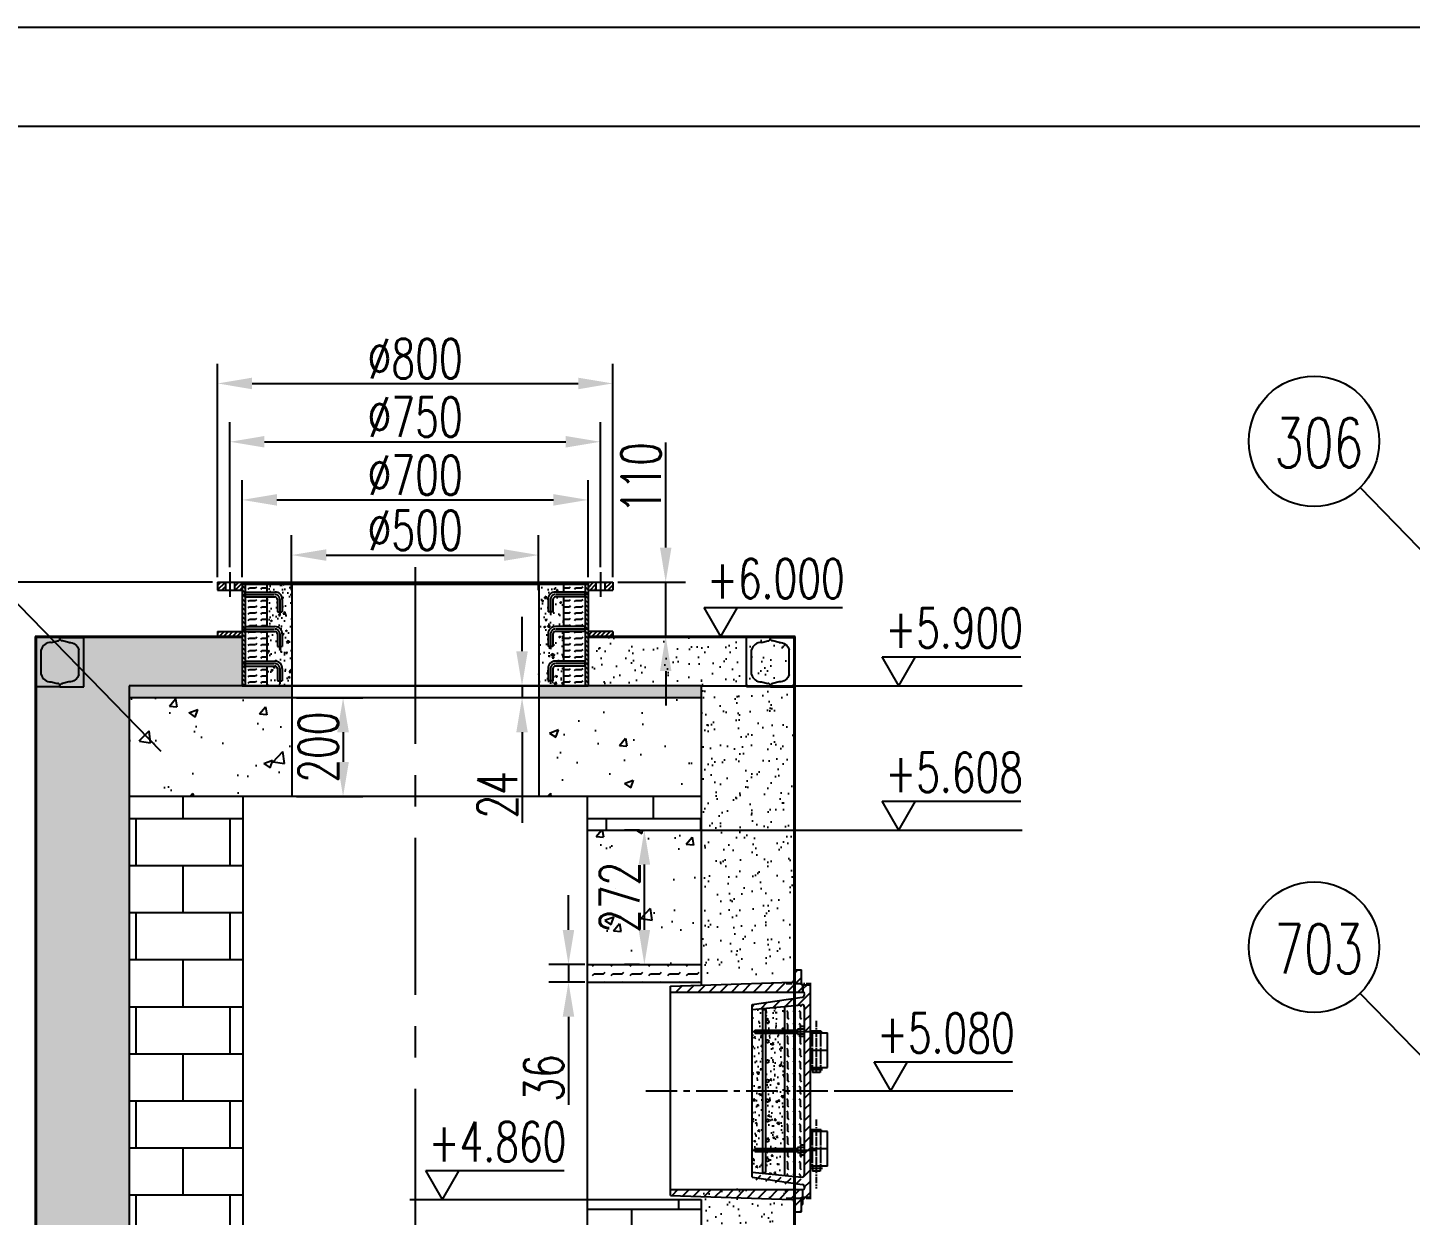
# Model space of a CAD drawing. Extents: x 27542 to 56237, y 49523 to 60382.
# Drawn here: x 33258 to 36057, y 55518 to 57923 of the extents above; entities that cross this region are included whole.
import ezdxf

# ---------------------------------------------------------------- set-up
doc = ezdxf.new("R2010")
doc.units = 0
doc.header["$LTSCALE"] = 2
doc.header["$PDMODE"] = 2
doc.linetypes.add('CENTER', pattern=[50.8, 31.75, -6.35, 6.35, -6.35])
doc.linetypes.add('DASHED', pattern=[19.05, 12.7, -6.35])
doc.layers.get('0').update_dxf_attribs({"linetype": 'CONTINUOUS'})
doc.layers.get('DEFPOINTS').update_dxf_attribs({"linetype": 'CONTINUOUS'})
for name, color, linetype in [('2虚线', 2, 'DASHED'), ('3中心线', 1, 'CENTER'), ('5文字标注', 4, 'CONTINUOUS'), ('6剖面线', 6, 'CONTINUOUS')]:
    doc.layers.add(name, color=color, linetype=linetype)
doc.styles.add('ABO', font='simplex.shx', dxfattribs={"width": 0.7, "bigfont": 'hzdx.shx'})
doc.styles.add('HZ', font='simplex.shx', dxfattribs={"width": 0.7, "bigfont": 'hzdx.shx'})
doc.dimstyles.new('1-20', dxfattribs={"dimscale": 20, "dimtxt": 4, "dimasz": 3.5, "dimexe": 2, "dimexo": 0.5, "dimgap": 0.5, "dimtad": 3, "dimdec": 4, "dimdsep": 46, "dimlunit": 6, "dimtxsty": 'ABO', "dimcen": 0.5, "dimclrd": 256, "dimclre": 256, "dimclrt": 256, "dimadec": 0, "dimazin": 0, "dimtfac": 1, "dimtdec": 4, "dimtmove": 0, "dimatfit": 3, "dimfxl": 0, "dimtolj": 1, "dimtzin": 0, "dimlwd": -1, "dimlwe": -1, "dimarcsym": 0})
pattern_1 = [(0, (-717.75, 1838.41), (0, 95.25), []), (90, (-717.75, 1838.41), (-190.5, 1e-14), [95.25, -95.25]), (90, (-622.5, 1838.41), (-190.5, 1e-14), [-95.25, 95.25])]
pattern_2 = [(315, (-23824.487, 35642.9396), (4.49012806, 4.49012806), [])]
pattern_3 = [(0, (-23824.487, 35642.94), (0, 12.7), [12.7, -12.7]), (45, (-23811.787, 35642.94), (9e-16, 12.7000055), [3.175, -11.61052, 3.175, -17.96052])]
pattern_4 = [(50, (-23824.487, 35642.94), (36.436934, -3.187817), [3.81, -41.91]), (355, (-23824.487, 35642.94), (-7.048565, 38.211329), [3.048, -33.528]), (100.451, (-23821.45, 35642.674), (29.3885, 35.023338), [3.238, -35.618]), (46.1842, (-23824.487, 35653.1), (54.215808, -8.408466), [5.715, -62.865]), (96.6356, (-23819.97, 35652.4), (47.480847, 49.48511), [4.857, -53.427]), (351.184, (-23824.487, 35653.1), (47.48092, 49.485024), [4.572, -50.292]), (21, (-23819.407, 35650.56), (30.322976, -20.453104), [3.81, -41.91]), (326, (-23819.407, 35650.56), (12.360406, 36.837593), [3.048, -33.528]), (71.4514, (-23816.88, 35648.855), (42.683298, 16.384572), [3.238, -35.618]), (37.5, (-23824.487, 35642.94), (0.6177207, 16.9110078), [0, -33.1216, 0, -34.036, 0, -33.655]), (7.5, (-23824.487, 35642.94), (13.3639325, 20.036115), [0, -19.4056, 0, -32.3596, 0, -12.827]), (327.5, (-23835.815, 35642.94), (27.118119, -1.1457488), [0, -12.7, 0, -39.624, 0, -52.578]), (317.5, (-23840.895, 35642.94), (29.625836, 5.085298), [0, -16.51, 0, -26.3144, 0, -37.338])]
pattern_5 = [(45, (-22861.582, 35655.2674), (-4.49012806, 4.49012806), [])]
pattern_6 = [(127.5, (-717.75, 334.988), (-48.941324, -1.600031), [0, -38.608, 0, -43.18, 0, -41.275]), (97.5, (-717.75, 334.99), (-71.68251, 44.95233), [0, -20.828, 0, -34.798, 0, -13.335]), (57.5, (-717.75, 303.746), (-0.143718, 79.099237), [0, -12.7, 0, -45.72, 0, -59.69]), (47.5, (-717.75, 303.746), (-22.29293, 76.355645), [0, -6.35, 0, -29.972, 0, -34.29])]

# ---------------------------------------------------------------- blocks, each defined once
blk = doc.blocks.new('*D137')
at = {"layer": '5文字标注'}
for p, q in [((33792.1, 56783.6), (33792.1, 56894.9)), ((34292.1, 56783.6), (34292.1, 56894.9)), ((33862.1, 56854.9), (34222.1, 56854.9))]:
    blk.add_line(p, q, dxfattribs=at)
for points in [[(33862.1, 56866.6), (33862.1, 56843.3), (33792.1, 56854.9)], [(34222.1, 56866.6), (34222.1, 56843.3), (34292.1, 56854.9)]]:
    blk.add_solid(points, dxfattribs=at)
at = {"layer": 'DEFPOINTS', "color": 0}
for p in [(34292.1, 56854.9), (33792.1, 56773.6), (34292.1, 56773.6)]:
    blk.add_point(p, dxfattribs=at)
at = {"layer": '5文字标注', "insert": (34042.1, 56904.9), "char_height": 80, "attachment_point": 5, "style": 'ABO'}
blk.add_mtext('\\A1;%%c500', dxfattribs=at)
blk = doc.blocks.new('*D138')
at = {"layer": '5文字标注'}
for p, q in [((33667.1, 56830.1), (33667.1, 57124.3)), ((34417.1, 56830.1), (34417.1, 57124.3)), ((33737.1, 57084.3), (34347.1, 57084.3))]:
    blk.add_line(p, q, dxfattribs=at)
for points in [[(33737.1, 57096), (33737.1, 57072.7), (33667.1, 57084.3)], [(34347.1, 57096), (34347.1, 57072.7), (34417.1, 57084.3)]]:
    blk.add_solid(points, dxfattribs=at)
at = {"layer": 'DEFPOINTS', "color": 0}
for p in [(34417.1, 57084.3), (33667.1, 56820.1), (34417.1, 56820.1)]:
    blk.add_point(p, dxfattribs=at)
at = {"layer": '5文字标注', "insert": (34042.1, 57134.3), "char_height": 80, "attachment_point": 5, "style": 'ABO'}
blk.add_mtext('\\A1;%%c750', dxfattribs=at)
blk = doc.blocks.new('*D139')
at = {"layer": '5文字标注'}
for p, q in [((33642.1, 56810.1), (33642.1, 57242.4)), ((34442.1, 56810.1), (34442.1, 57242.4)), ((33712.1, 57202.4), (34372.1, 57202.4))]:
    blk.add_line(p, q, dxfattribs=at)
for points in [[(33712.1, 57214.1), (33712.1, 57190.7), (33642.1, 57202.4)], [(34372.1, 57214.1), (34372.1, 57190.7), (34442.1, 57202.4)]]:
    blk.add_solid(points, dxfattribs=at)
at = {"layer": 'DEFPOINTS', "color": 0}
for p in [(34442.1, 57202.4), (33642.1, 56800.1), (34442.1, 56800.1)]:
    blk.add_point(p, dxfattribs=at)
at = {"layer": '5文字标注', "insert": (34042.1, 57252.4), "char_height": 80, "attachment_point": 5, "style": 'ABO'}
blk.add_mtext('\\A1;%%c800', dxfattribs=at)
blk = doc.blocks.new('*D140')
at = {"layer": '5文字标注'}
for p, q in [((33692.1, 56810.1), (33692.1, 57006.6)), ((34392.1, 56810.1), (34392.1, 57006.6)), ((33762.1, 56966.6), (34322.1, 56966.6))]:
    blk.add_line(p, q, dxfattribs=at)
for points in [[(33762.1, 56978.3), (33762.1, 56955), (33692.1, 56966.6)], [(34322.1, 56978.3), (34322.1, 56955), (34392.1, 56966.6)]]:
    blk.add_solid(points, dxfattribs=at)
at = {"layer": 'DEFPOINTS', "color": 0}
for p in [(34392.1, 56966.6), (33692.1, 56800.1), (34392.1, 56800.1)]:
    blk.add_point(p, dxfattribs=at)
at = {"layer": '5文字标注', "insert": (34042.1, 57016.6), "char_height": 80, "attachment_point": 5, "style": 'ABO'}
blk.add_mtext('\\A1;%%c700', dxfattribs=at)
blk = doc.blocks.new('*D202')
at = {"layer": '5文字标注'}
for p, q in [((34549.3, 56870.1), (34549.3, 57082.8)), ((34452.1, 56800.1), (34589.3, 56800.1)), ((34549.3, 56690.1), (34549.3, 56800.1)), ((34456.7, 56690.1), (34589.3, 56690.1)), ((34549.3, 56620.1), (34549.3, 56550.1))]:
    blk.add_line(p, q, dxfattribs=at)
for points in [[(34537.7, 56870.1), (34561, 56870.1), (34549.3, 56800.1)], [(34537.7, 56620.1), (34561, 56620.1), (34549.3, 56690.1)]]:
    blk.add_solid(points, dxfattribs=at)
at = {"layer": 'DEFPOINTS', "color": 0}
for p in [(34442.1, 56800.1), (34446.7, 56690.1), (34549.3, 56690.1)]:
    blk.add_point(p, dxfattribs=at)
at = {"layer": '5文字标注', "insert": (34499.3, 57011.5), "char_height": 80, "attachment_point": 5, "rotation": 90, "style": 'ABO'}
blk.add_mtext('\\A1;110', dxfattribs=at)
blk = doc.blocks.new('*D203')
at = {"layer": '5文字标注'}
for p, q in [((34258.5, 56660.1), (34258.5, 56730.1)), ((34285.6, 56590.1), (34218.5, 56590.1)), ((34258.5, 56590.1), (34258.5, 56566.1)), ((34285.6, 56566.1), (34218.5, 56566.1)), ((34258.5, 56496.1), (34258.5, 56312.8))]:
    blk.add_line(p, q, dxfattribs=at)
for points in [[(34246.8, 56660.1), (34270.1, 56660.1), (34258.5, 56590.1)], [(34246.8, 56496.1), (34270.1, 56496.1), (34258.5, 56566.1)]]:
    blk.add_solid(points, dxfattribs=at)
at = {"layer": 'DEFPOINTS', "color": 0}
for p in [(34295.6, 56590.1), (34258.5, 56566.1), (34295.6, 56566.1)]:
    blk.add_point(p, dxfattribs=at)
at = {"layer": '5文字标注', "insert": (34208.5, 56369.5), "char_height": 80, "attachment_point": 5, "rotation": 90, "style": 'ABO'}
blk.add_mtext('\\A1;24', dxfattribs=at)
blk = doc.blocks.new('*D208')
at = {"layer": '5文字标注'}
for p, q in [((34352.5, 56096.1), (34352.5, 56166.1)), ((34385.6, 56026.1), (34312.5, 56026.1)), ((34352.5, 56026.1), (34352.5, 55990.1)), ((34385.6, 55990.1), (34312.5, 55990.1)), ((34352.5, 55920.1), (34352.5, 55742.1))]:
    blk.add_line(p, q, dxfattribs=at)
for points in [[(34340.8, 56096.1), (34364.1, 56096.1), (34352.5, 56026.1)], [(34340.8, 55920.1), (34364.1, 55920.1), (34352.5, 55990.1)]]:
    blk.add_solid(points, dxfattribs=at)
at = {"layer": 'DEFPOINTS', "color": 0}
for p in [(34395.6, 56026.1), (34352.5, 55990.1), (34395.6, 55990.1)]:
    blk.add_point(p, dxfattribs=at)
at = {"layer": '5文字标注', "insert": (34302.5, 55796.1), "char_height": 80, "attachment_point": 5, "rotation": 90, "style": 'ABO'}
blk.add_mtext('\\A1;36', dxfattribs=at)
blk = doc.blocks.new('*D211')
at = {"layer": '5文字标注'}
for p, q in [((33802.1, 56566.1), (33936.2, 56566.1)), ((33896.2, 56496.1), (33896.2, 56436.1)), ((33802.1, 56366.1), (33936.2, 56366.1))]:
    blk.add_line(p, q, dxfattribs=at)
for points in [[(33884.5, 56496.1), (33907.9, 56496.1), (33896.2, 56566.1)], [(33884.5, 56436.1), (33907.9, 56436.1), (33896.2, 56366.1)]]:
    blk.add_solid(points, dxfattribs=at)
at = {"layer": 'DEFPOINTS', "color": 0}
for p in [(33792.1, 56566.1), (33792.1, 56366.1), (33896.2, 56366.1)]:
    blk.add_point(p, dxfattribs=at)
at = {"layer": '5文字标注', "insert": (33846.2, 56466.1), "char_height": 80, "attachment_point": 5, "rotation": 90, "style": 'ABO'}
blk.add_mtext('\\A1;200', dxfattribs=at)
blk = doc.blocks.new('*D219')
at = {"layer": '5文字标注'}
for p, q in [((34496.1, 56298.1), (34466.1, 56298.1)), ((34506.1, 56096.1), (34506.1, 56228.1)), ((34496.1, 56026.1), (34466.1, 56026.1))]:
    blk.add_line(p, q, dxfattribs=at)
for points in [[(34494.5, 56228.1), (34517.8, 56228.1), (34506.1, 56298.1)], [(34494.5, 56096.1), (34517.8, 56096.1), (34506.1, 56026.1)]]:
    blk.add_solid(points, dxfattribs=at)
at = {"layer": 'DEFPOINTS', "color": 0}
for p in [(34506.1, 56298.1), (34506.1, 56298.1), (34506.1, 56026.1)]:
    blk.add_point(p, dxfattribs=at)
at = {"layer": '5文字标注', "insert": (34456.1, 56162.1), "char_height": 80, "attachment_point": 5, "rotation": 90, "style": 'ABO'}
blk.add_mtext('\\A1;272', dxfattribs=at)
blk = doc.blocks.new('*D226')
at = {"layer": '5文字标注'}
for p, q in [((33632.1, 56800.1), (32583.9, 56800.1)), ((32623.9, 50860.1), (32623.9, 56730.1)), ((33263.1, 50790.1), (32583.9, 50790.1))]:
    blk.add_line(p, q, dxfattribs=at)
for points in [[(32612.2, 56730.1), (32635.5, 56730.1), (32623.9, 56800.1)], [(32612.2, 50860.1), (32635.5, 50860.1), (32623.9, 50790.1)]]:
    blk.add_solid(points, dxfattribs=at)
at = {"layer": 'DEFPOINTS', "color": 0}
for p in [(32623.9, 56800.1), (33642.1, 56800.1), (33273.1, 50790.1)]:
    blk.add_point(p, dxfattribs=at)
at = {"layer": '5文字标注', "insert": (32566.2, 53795.1), "char_height": 80, "attachment_point": 5, "rotation": 90, "style": 'ABO'}
blk.add_mtext('\\A1;6,010', dxfattribs=at)
blk = doc.blocks.new('A$C54617CEC')
for p, q in [((0, 0), (0, 100)), ((48, 100), (0, 100)), ((30, 90), (43, 93)), ((48, 98), (48, 100)), ((10, 25), (10, 75)), ((30, 10), (43, 7)), ((48, 0), (48, 2)), ((48, 0), (0, 0))]:
    blk.add_line(p, q)
for centre, radius, start, end in [((29.4, 70), 20, 88.1396, 165.6002), ((43, 98), 5, 270, 0), ((29.4, 30), 20, 194.3998, 271.8604), ((43, 2), 5, 0, 90)]:
    blk.add_arc(centre, radius, start, end)

msp = doc.modelspace()

# ---------------------------------------------------------------- hatches: boundary and pattern name
at = {"layer": '6剖面线'}
h = msp.add_hatch(dxfattribs=at)
h.set_pattern_fill('LINE', color=256, scale=2, angle=45, style=0)
h.paths.add_polyline_path([(33658.13878, 56800.13406), (33642.13878, 56800.13406), (33642.13878, 56784.13406), (33658.13878, 56784.13406)])
h.paths.add_polyline_path([(33692.13878, 56800.13406), (33676.13878, 56800.13406), (33676.13878, 56784.13406), (33692.13878, 56784.13406)])
h = msp.add_hatch(dxfattribs=at)
h.set_pattern_fill('LINE', color=256, scale=2, angle=315, style=0)
h.set_pattern_definition(pattern_2)
h.paths.add_polyline_path([(33698.13878, 56795.13406), (33692.13878, 56795.13406), (33692.13878, 56590.13406), (33698.13878, 56590.13406)])
h = msp.add_hatch(dxfattribs=at)
h.set_pattern_fill('FLEX', color=256, scale=2, style=0)
h.set_pattern_definition(pattern_3)
h.paths.add_polyline_path([(33734.37258, 56780.13406, 0.0581894069), (33735.54032, 56790.13406, 0.028872928), (33735.25135, 56795.13406), (33698.13878, 56795.13406), (33698.13878, 56780.13406)])
h.paths.add_polyline_path([(33742.13878, 56795.13406), (33735.25135, 56795.13406, -0.028872928), (33735.54032, 56790.13406, -0.0581894069), (33734.37258, 56780.13406), (33742.13878, 56780.13406)])
h.paths.add_polyline_path([(33730.65752, 56770.13406), (33698.13878, 56770.13406), (33698.13878, 56747.14925, 0.2429148687)], flags=17)
h.paths.add_polyline_path([(33742.13878, 56770.13406), (33730.65752, 56770.13406, -0.2429148687), (33698.13878, 56747.14925), (33698.13878, 56710.13406), (33742.13878, 56710.13406)])
h.paths.add_polyline_path([(33698.13878, 56640.13406), (33742.13878, 56640.13406), (33742.13878, 56700.13406), (33698.13878, 56700.13406)])
h.paths.add_polyline_path([(33742.13878, 56630.13406), (33698.13878, 56630.13406), (33698.13878, 56590.13406), (33742.13878, 56590.13406)])
at = {"layer": '6剖面线', "ltscale": 15}
h = msp.add_hatch(dxfattribs=at)
h.set_pattern_fill('AR-CONC', color=256, scale=0.2, style=0)
h.set_pattern_definition(pattern_4)
h.paths.add_polyline_path([(33792.13878, 56795.13406), (33742.13878, 56795.13406), (33742.13878, 56780.13406), (33758.13878, 56780.13406, -0.4142135624), (33773.13878, 56765.13406), (33773.13878, 56740.13406), (33763.13878, 56740.13406), (33763.13878, 56765.13406, 0.4142135624), (33758.13878, 56770.13406), (33742.13878, 56770.13406), (33742.13878, 56710.13406), (33758.13878, 56710.13406, -0.4142135624), (33773.13878, 56695.13406), (33773.13878, 56670.13406), (33763.13878, 56670.13406), (33763.13878, 56695.13406, 0.4142135624), (33758.13878, 56700.13406), (33742.13878, 56700.13406), (33742.13878, 56640.13406), (33758.13878, 56640.13406, -0.4142135624), (33773.13878, 56625.13406), (33773.13878, 56600.13406), (33763.13878, 56600.13406), (33763.13878, 56625.13406, 0.4142135624), (33758.13878, 56630.13406), (33742.13878, 56630.13406), (33742.13878, 56590.13406), (33792.13878, 56590.13406)])
h = msp.add_hatch(dxfattribs=at)
h.set_pattern_fill('AR-CONC', color=256, scale=0.2, style=0)
h.set_pattern_definition(pattern_4)
h.paths.add_polyline_path([(34326.13878, 56710.13406), (34342.13878, 56710.13406), (34342.13878, 56770.13406), (34326.13878, 56770.13406, 0.4142135624), (34321.13878, 56765.13406), (34321.13878, 56740.13406), (34311.13878, 56740.13406), (34311.13878, 56765.13406, -0.4142135624), (34326.13878, 56780.13406), (34342.13878, 56780.13406), (34342.13878, 56795.13406), (34292.13878, 56795.13406), (34292.13878, 56590.13406), (34342.13878, 56590.13406), (34342.13878, 56630.13406), (34326.13878, 56630.13406, 0.4142135624), (34321.13878, 56625.13406), (34321.13878, 56600.13406), (34311.13878, 56600.13406), (34311.13878, 56625.13406, -0.4142135624), (34326.13878, 56640.13406), (34342.13878, 56640.13406), (34342.13878, 56700.13406), (34326.13878, 56700.13406, 0.4142135624), (34321.13878, 56695.13406), (34321.13878, 56670.13406), (34311.13878, 56670.13406), (34311.13878, 56695.13406, -0.4142135624)])
at = {"layer": '6剖面线'}
h = msp.add_hatch(dxfattribs=at)
h.set_pattern_fill('FLEX', color=256, scale=2, style=0)
h.set_pattern_definition(pattern_3)
h.paths.add_polyline_path([(34342.13878, 56795.13406), (34342.13878, 56780.13406), (34386.13878, 56780.13406), (34386.13878, 56795.13406)])
h.paths.add_polyline_path([(34386.13878, 56770.13406), (34342.13878, 56770.13406), (34342.13878, 56710.13406), (34386.13878, 56710.13406)])
h.paths.add_polyline_path([(34386.13878, 56700.13406), (34342.13878, 56700.13406), (34342.13878, 56640.13406), (34386.13878, 56640.13406)])
h.paths.add_polyline_path([(34342.13878, 56630.13406), (34342.13878, 56590.13406), (34386.13878, 56590.13406), (34386.13878, 56630.13406)])
h = msp.add_hatch(dxfattribs=at)
h.set_pattern_fill('LINE', color=256, scale=2, angle=315, style=0)
h.set_pattern_definition(pattern_2)
h.paths.add_polyline_path([(34386.13878, 56590.13406), (34392.13878, 56590.13406), (34392.13878, 56795.13406), (34386.13878, 56795.13406)])
h = msp.add_hatch(dxfattribs=at)
h.set_pattern_fill('LINE', color=256, scale=2, angle=45, style=0)
h.paths.add_polyline_path([(34408.13878, 56800.13406), (34392.13878, 56800.13406), (34392.13878, 56784.13406), (34408.13878, 56784.13406)])
h.paths.add_polyline_path([(34426.13878, 56784.13406), (34442.13878, 56784.13406), (34442.13878, 56800.13406), (34426.13878, 56800.13406)])
at = {"layer": '6剖面线', "ltscale": 5}
h = msp.add_hatch(dxfattribs=at)
h.set_pattern_fill('AR-SAND', color=256, angle=90, style=0)
h.set_pattern_definition(pattern_6)
h.paths.add_polyline_path([(33463.13878, 56590.13406), (33692.13878, 56590.13406), (33692.13878, 56688.13406), (33275.13878, 56688.13406), (33275.13878, 52166.13406), (33463.13878, 52166.13406)])
at = {"layer": '6剖面线'}
h = msp.add_hatch(dxfattribs=at)
h.set_pattern_fill('LINE', color=256, scale=2, angle=45, style=0)
h.set_pattern_definition(pattern_5)
h.paths.add_polyline_path([(33692.13878, 56690.13406), (33692.13878, 56700.13406), (33642.13878, 56700.13406), (33642.13878, 56690.13406)])
h = msp.add_hatch(dxfattribs=at)
h.set_pattern_fill('LINE', color=256, scale=2, angle=45, style=0)
h.set_pattern_definition(pattern_5)
h.paths.add_polyline_path([(34442.13878, 56690.13406), (34442.13878, 56700.13406), (34392.13878, 56700.13406), (34392.13878, 56690.13406)])
at = {"layer": '6剖面线', "ltscale": 5}
h = msp.add_hatch(dxfattribs=at)
h.set_pattern_fill('AR-SAND', color=256, angle=90, style=0)
h.set_pattern_definition(pattern_6)
h.paths.add_polyline_path([(34621.13878, 56002.11806), (34804.29869, 56007.97918, 0.4048749125), (34809.13878, 56012.97662), (34809.13878, 56033.13406), (34809.13878, 56688.13406), (34392.13878, 56688.13406), (34392.13878, 56590.13406), (34621.13878, 56590.13406)])
at = {"layer": '6剖面线'}
h = msp.add_hatch(dxfattribs=at)
h.set_pattern_fill('FLEX', color=256, scale=2, style=0)
h.set_pattern_definition([(0, (-717.752, 334.988), (0, 12.7), [12.7, -12.7]), (45, (-705.052, 334.988), (9e-16, 12.7000055), [3.175, -11.61052, 3.175, -17.96052])])
h.paths.add_polyline_path([(33692.13878, 56590.13406), (33463.13878, 56590.13406), (33463.13878, 56566.13406), (33792.13878, 56566.13406), (33792.13878, 56590.13406)])
h.paths.add_polyline_path([(34292.13878, 56590.13406), (34292.13878, 56566.13406), (34621.13878, 56566.13406), (34621.13878, 56590.13406)])
at = {"layer": '6剖面线', "ltscale": 15}
h = msp.add_hatch(dxfattribs=at)
h.set_pattern_fill('AR-CONC', color=256, style=0)
h.set_pattern_definition([(50, (-717.75, 334.99), (182.18467, -15.9391), [19.05, -209.55]), (355, (-717.75, 334.99), (-35.2428, 191.05664), [15.24, -167.64]), (100.451, (-702.57, 333.66), (146.9425, 175.1167), [16.19, -178.09]), (46.1842, (-717.75, 385.79), (271.07904, -42.0423), [28.575, -314.325]), (96.6356, (-695.16, 382.28), (237.4042, 247.4256), [24.285, -267.135]), (351.184, (-717.75, 385.8), (237.4046, 247.4251), [22.86, -251.46]), (21, (-692.35, 373.09), (151.61488, -102.26552), [19.05, -209.55]), (326, (-692.35, 373.09), (61.80203, 184.18797), [15.24, -167.64]), (71.4514, (-679.72, 364.57), (213.4165, 81.92286), [16.19, -178.09]), (37.5, (-717.75, 334.99), (3.088603, 84.55504), [0, -165.608, 0, -170.18, 0, -168.275]), (7.5, (-717.75, 334.99), (66.81966, 100.18057), [0, -97.028, 0, -161.798, 0, -64.135]), (327.5, (-774.394, 334.99), (135.590595, -5.728744), [0, -63.5, 0, -198.12, 0, -262.89]), (317.5, (-799.79, 334.99), (148.12918, 25.4265), [0, -82.55, 0, -131.572, 0, -186.69])])
h.paths.add_polyline_path([(33463.13878, 56566.13406), (33463.13878, 56366.13406), (33792.13878, 56366.13406), (33792.13878, 56566.13406)])
h.paths.add_polyline_path([(34621.13878, 56366.13406), (34621.13878, 56566.13406), (34292.13878, 56566.13406), (34292.13878, 56366.13406)])
h = msp.add_hatch(dxfattribs=at)
h.set_pattern_fill('BRICK', color=256, scale=15, style=0)
h.set_pattern_definition(pattern_1)
h.paths.add_polyline_path([(33463.13878, 52490.13406), (33693.13878, 52490.13406), (33693.13878, 56366.13406), (33463.13878, 56366.13406)])
h = msp.add_hatch(dxfattribs=at)
h.set_pattern_fill('BRICK', color=256, scale=15, style=0)
h.set_pattern_definition(pattern_1)
h.paths.add_polyline_path([(34391.13878, 56366.13406), (34391.13878, 56298.13406), (34621.13878, 56298.13406), (34621.13878, 56366.13406)])
h = msp.add_hatch(dxfattribs=at)
h.set_pattern_fill('AR-CONC', color=256, style=0)
h.set_pattern_definition([(50, (-717.75, 1838.41), (182.18467, -15.9391), [19.05, -209.55]), (355, (-717.75, 1838.41), (-35.2428, 191.05664), [15.24, -167.64]), (100.451, (-702.57, 1837.08), (146.9425, 175.1167), [16.19, -178.09]), (46.1842, (-717.75, 1889.2), (271.07904, -42.0423), [28.575, -314.325]), (96.6356, (-695.16, 1885.7), (237.4042, 247.4256), [24.285, -267.135]), (351.184, (-717.75, 1889.2), (237.4046, 247.4251), [22.86, -251.46]), (21, (-692.35, 1876.51), (151.61488, -102.26552), [19.05, -209.55]), (326, (-692.35, 1876.51), (61.80203, 184.18797), [15.24, -167.64]), (71.4514, (-679.72, 1867.99), (213.4165, 81.92286), [16.19, -178.09]), (37.5, (-717.75, 1838.41), (3.0886, 84.55504), [0, -165.608, 0, -170.18, 0, -168.275]), (7.5, (-717.75, 1838.41), (66.81966, 100.18057), [0, -97.028, 0, -161.798, 0, -64.135]), (327.5, (-774.394, 1838.41), (135.590595, -5.728744), [0, -63.5, 0, -198.12, 0, -262.89]), (317.5, (-799.79, 1838.41), (148.12918, 25.4265), [0, -82.55, 0, -131.572, 0, -186.69])])
h.paths.add_polyline_path([(34621.13878, 56298.13406), (34391.13878, 56298.13406), (34391.13878, 56026.13406), (34621.13878, 56026.13406)])
at = {"layer": '6剖面线'}
h = msp.add_hatch(dxfattribs=at)
h.set_pattern_fill('FLEX', color=256, scale=3, style=0)
h.set_pattern_definition([(0, (0, 0), (0, 19.05), [19.05, -19.05]), (45, (19.05, 0), (1e-15, 19.0500082), [4.7625, -17.41578, 4.7625, -26.94078])])
h.paths.add_polyline_path([(34391.13878, 56026.13406), (34391.13878, 55990.13406), (34621.13878, 55990.13406), (34621.13878, 56026.13406)])
h = msp.add_hatch(dxfattribs=at)
h.set_pattern_fill('ANSI31', color=256, scale=5, style=0)
h.set_pattern_definition([(45, (25404.08, 49026.788), (-11.22532, 11.22532), [])])
h.paths.add_polyline_path([(34559.13878, 55982.13406), (34559.13878, 55970.13406), (34827.13878, 55970.13406), (34827.13878, 55985.13406), (34824.13878, 55985.13406), (34824.13878, 56015.13406), (34809.13878, 56015.13406), (34809.13878, 55994.97662, -0.4048749125), (34804.29869, 55989.97918)])
h.paths.add_polyline_path([(34804.29869, 55550.28895, -0.4048749125), (34809.13878, 55545.2915), (34809.13878, 55525.13406), (34824.13878, 55525.13406), (34824.13878, 55537.63406), (34824.13878, 55555.13406), (34827.13878, 55555.13406), (34827.13878, 55570.13406), (34559.13878, 55570.13406), (34559.13878, 55558.13406)])
h = msp.add_hatch(dxfattribs=at)
h.set_pattern_fill('ANSI31', color=256, scale=5, style=0)
h.set_pattern_definition([(45, (25304.06, 50719.281), (-11.22532, 11.22532), [])])
h.paths.add_polyline_path([(34842.13878, 55985.13406), (34827.13878, 55985.13406), (34827.13878, 55970.13406, -0.4142135624), (34830.13878, 55967.13406), (34830.13878, 55964.47054, -0.3732377825), (34825.84588, 55959.52079), (34724.13878, 55944.99121), (34724.13878, 55935.03882), (34824.66473, 55944.61273, -0.4423057686), (34830.13878, 55939.63525), (34830.13878, 55770.13406), (34842.13878, 55770.13406)])
h.paths.add_polyline_path([(34842.13878, 55770.13406), (34830.13878, 55770.13406), (34830.13878, 55596.63288, -0.4423057686), (34824.66473, 55591.6554), (34724.13878, 55601.2293), (34724.13878, 55591.27692), (34825.84588, 55576.74733, -0.3732377825), (34830.13878, 55571.79759), (34830.13878, 55569.13406, -0.4142135624), (34827.13878, 55566.13406), (34827.13878, 55551.13406), (34842.13878, 55551.13406), (34842.13878, 55572.13406)])
h = msp.add_hatch(dxfattribs=at)
h.set_pattern_fill('AR-CONC', color=256, scale=0.2, angle=90, style=0)
h.set_pattern_definition([(140, (31316.812, 52742.103), (3.18782, 36.43693), [3.81, -41.91]), (85, (31316.812, 52742.103), (-38.21133, -7.04857), [3.048, -33.528]), (190.451, (31317.078, 52745.14), (-35.02334, 29.3885), [3.238, -35.618]), (136.1842, (31306.652, 52742.103), (8.40847, 54.2158), [5.715, -62.865]), (186.6356, (31307.353, 52746.62), (-49.4851, 47.48085), [4.857, -53.427]), (81.184, (31306.65, 52742.103), (-49.485, 47.4809), [4.572, -50.292]), (111, (31309.192, 52747.183), (20.4531, 30.32298), [3.81, -41.91]), (56, (31309.192, 52747.183), (-36.8376, 12.3604), [3.048, -33.528]), (161.4514, (31310.897, 52749.71), (-16.38457, 42.6833), [3.238, -35.618]), (127.5, (31316.812, 52742.103), (-16.911008, 0.61772), [0, -33.1216, 0, -34.036, 0, -33.655]), (97.5, (31316.812, 52742.103), (-20.036115, 13.36393), [0, -19.4056, 0, -32.3596, 0, -12.827]), (57.5, (31316.812, 52730.775), (1.14575, 27.11812), [0, -12.7, 0, -39.624, 0, -52.578]), (47.5, (31316.812, 52725.695), (-5.0853, 29.62584), [0, -16.51, 0, -26.3144, 0, -37.338])])
h.paths.add_polyline_path([(34724.13878, 55770.13406), (34746.13878, 55770.13406), (34746.13878, 55887.13406), (34729.687, 55887.13406), (34729.687, 55893.13406), (34746.13878, 55893.13406), (34746.13878, 55935.13406), (34752.13878, 55935.13406), (34752.13878, 55910.13406, -1), (34758.13878, 55910.13406, -1), (34752.13878, 55910.13406), (34752.13878, 55893.13406), (34790.13878, 55893.13406), (34790.13878, 55941.32454), (34724.13878, 55935.03882)])
h.paths.add_polyline_path([(34752.13878, 55790.13406, -1), (34758.13878, 55790.13406, -1), (34752.13878, 55790.13406), (34752.13878, 55770.13406), (34790.13878, 55770.13406), (34790.13878, 55887.13406), (34752.13878, 55887.13406), (34752.13878, 55870.13406, -1), (34758.13878, 55870.13406, -1), (34752.13878, 55870.13406), (34752.13878, 55830.13406, -1), (34758.13878, 55830.13406, -1), (34752.13878, 55830.13406)], flags=17)
h.paths.add_polyline_path([(34746.13878, 55770.13406), (34724.13878, 55770.13406), (34724.13878, 55605.2293), (34790.13878, 55598.94359), (34790.13878, 55647.13406), (34752.13878, 55647.13406), (34752.13878, 55630.13406, -1), (34758.13878, 55630.13406, -1), (34752.13878, 55630.13406), (34752.13878, 55605.13406), (34746.13878, 55605.13406), (34746.13878, 55647.13406), (34729.687, 55647.13406), (34729.687, 55653.13406), (34746.13878, 55653.13406)])
h.paths.add_polyline_path([(34752.13878, 55670.13406, -1), (34758.13878, 55670.13406, -1), (34752.13878, 55670.13406), (34752.13878, 55653.13406), (34790.13878, 55653.13406), (34790.13878, 55770.13406), (34752.13878, 55770.13406), (34752.13878, 55750.13406, -1), (34758.13878, 55750.13406, -1), (34752.13878, 55750.13406), (34752.13878, 55710.13406, -1), (34758.13878, 55710.13406, -1), (34752.13878, 55710.13406)], flags=17)
h = msp.add_hatch(dxfattribs=at)
h.set_pattern_fill('FLEX', color=256, scale=2, angle=90, style=0)
h.set_pattern_definition([(90, (31316.812, 52742.103), (-12.7, 8e-16), [12.7, -12.7]), (135, (31316.812, 52754.803), (-12.700005, 2e-15), [3.175, -11.61052, 3.175, -17.96052])])
h.paths.add_polyline_path([(34830.13878, 55770.13406), (34790.13878, 55770.13406), (34790.13878, 55653.13406), (34816.19881, 55653.13406), (34816.19881, 55655.13406), (34822.13878, 55655.13406), (34822.13878, 55660.13406), (34830.13878, 55660.13406)])
h.paths.add_polyline_path([(34790.13878, 55770.13406), (34830.13878, 55770.13406), (34830.13878, 55880.13406), (34822.13878, 55880.13406), (34822.13878, 55885.13406), (34816.19881, 55885.13406), (34816.19881, 55887.13406), (34790.13878, 55887.13406)])
h.paths.add_polyline_path([(34830.13878, 55640.13406), (34822.13878, 55640.13406), (34822.13878, 55645.13406), (34816.19881, 55645.13406), (34816.19881, 55647.13406), (34790.13878, 55647.13406), (34790.13878, 55598.94359), (34824.66473, 55595.6554, 0.4423057686), (34830.13878, 55600.63288)])
h.paths.add_polyline_path([(34830.13878, 55939.63525, 0.4423057686), (34824.66473, 55944.61273), (34790.13878, 55941.32454), (34790.13878, 55893.13406), (34816.19881, 55893.13406), (34816.19881, 55895.13406), (34822.13878, 55895.13406), (34822.13878, 55900.13406), (34830.13878, 55900.13406)])
at = {"layer": '6剖面线', "ltscale": 5}
h = msp.add_hatch(dxfattribs=at)
h.set_pattern_fill('AR-SAND', color=256, angle=90, style=0)
h.set_pattern_definition(pattern_6)
h.paths.add_polyline_path([(34809.13878, 55563.2915, 0.4048749125), (34804.29869, 55568.28895), (34621.13878, 55574.15006), (34621.13878, 54354.11806), (34804.29869, 54359.97918, 0.4048749125), (34809.13878, 54364.97662), (34809.13878, 54385.13406)])
at = {"layer": '6剖面线', "ltscale": 15}
h = msp.add_hatch(dxfattribs=at)
h.set_pattern_fill('BRICK', color=256, scale=15, style=0)
h.paths.add_polyline_path([(34391.13878, 54666.13406), (34621.30446, 54666.13406), (34621.77388, 55550.13406), (34391.13878, 55550.13406)])

# ---------------------------------------------------------------- linework, layer by layer
for p, q in [((33642.13878, 56800.13406), (34442.13878, 56800.13406)), ((33642.13878, 56800.13406), (33642.13878, 56784.13406)), ((33658.13878, 56800.13406), (33658.13878, 56784.13406)), ((33676.13878, 56800.13406), (33676.13878, 56784.13406)), ((33692.13878, 56800.13406), (33692.13878, 56590.13406)), ((34392.13878, 56795.13406), (33692.13878, 56795.13406)), ((33698.13878, 56795.13406), (33698.13878, 56590.13406)), ((33742.13878, 56795.13406), (33742.13878, 56780.13406)), ((33792.13878, 56795.13406), (33792.13878, 56366.13406)), ((34292.13878, 56795.13406), (34292.13878, 56366.13406)), ((34342.13878, 56795.13406), (34342.13878, 56780.13406)), ((34386.13878, 56795.13406), (34386.13878, 56590.13406)), ((34392.13878, 56800.13406), (34392.13878, 56590.13406)), ((34408.13878, 56800.13406), (34408.13878, 56784.13406)), ((34426.13878, 56800.13406), (34426.13878, 56784.13406)), ((34442.13878, 56800.13406), (34442.13878, 56784.13406)), ((33642.13878, 56784.13406), (33692.13878, 56784.13406)), ((33698.13878, 56780.13406), (33758.13878, 56780.13406)), ((33698.13878, 56770.13406), (33698.13878, 56780.13406)), ((33698.13878, 56770.13406), (33758.13878, 56770.13406)), ((33742.13878, 56770.13406), (33742.13878, 56710.13406)), ((33763.13878, 56765.13406), (33763.13878, 56740.13406)), ((33773.13878, 56765.13406), (33773.13878, 56740.13406)), ((34311.13878, 56765.13406), (34311.13878, 56740.13406)), ((34321.13878, 56765.13406), (34321.13878, 56740.13406)), ((34386.13878, 56780.13406), (34326.13878, 56780.13406)), ((34386.13878, 56770.13406), (34326.13878, 56770.13406)), ((34342.13878, 56770.13406), (34342.13878, 56710.13406)), ((34386.13878, 56770.13406), (34386.13878, 56780.13406)), ((34392.13878, 56784.13406), (34442.13878, 56784.13406)), ((33763.13878, 56740.13406), (33773.13878, 56740.13406)), ((34321.13878, 56740.13406), (34311.13878, 56740.13406)), ((33698.13878, 56700.13406), (33698.13878, 56710.13406)), ((33698.13878, 56710.13406), (33758.13878, 56710.13406)), ((34386.13878, 56710.13406), (34326.13878, 56710.13406)), ((34386.13878, 56700.13406), (34386.13878, 56710.13406)), ((33273.13878, 56690.13406), (33273.13878, 52166.13406)), ((33692.13878, 56690.13406), (33273.13878, 56690.13406)), ((33692.13878, 56688.13406), (33273.13878, 56688.13406)), ((33275.13878, 56688.13406), (33275.13878, 52166.13406)), ((33642.13878, 56700.13406), (33692.13878, 56700.13406)), ((33642.13878, 56700.13406), (33642.13878, 56690.13406)), ((33642.13878, 56690.13406), (33692.13878, 56690.13406)), ((33698.13878, 56700.13406), (33758.13878, 56700.13406)), ((33742.13878, 56700.13406), (33742.13878, 56640.13406)), ((33763.13878, 56695.13406), (33763.13878, 56670.13406)), ((33773.13878, 56695.13406), (33773.13878, 56670.13406)), ((34311.13878, 56695.13406), (34311.13878, 56670.13406)), ((34321.13878, 56695.13406), (34321.13878, 56670.13406)), ((34386.13878, 56700.13406), (34326.13878, 56700.13406)), ((34342.13878, 56700.13406), (34342.13878, 56640.13406)), ((34442.13878, 56700.13406), (34392.13878, 56700.13406)), ((34811.13878, 56690.13406), (34392.13878, 56690.13406)), ((34442.13878, 56690.13406), (34392.13878, 56690.13406)), ((34811.13878, 56688.13406), (34392.13878, 56688.13406)), ((34442.13878, 56700.13406), (34442.13878, 56690.13406)), ((34809.13878, 50790.13406), (34809.13878, 56688.13406)), ((34811.13878, 50790.13406), (34811.13878, 56690.13406)), ((33763.13878, 56670.13406), (33773.13878, 56670.13406)), ((34321.13878, 56670.13406), (34311.13878, 56670.13406)), ((33698.13878, 56640.13406), (33758.13878, 56640.13406)), ((33698.13878, 56630.13406), (33698.13878, 56640.13406)), ((33698.13878, 56630.13406), (33758.13878, 56630.13406)), ((33742.13878, 56630.13406), (33742.13878, 56590.13406)), ((33763.13878, 56625.13406), (33763.13878, 56600.13406)), ((33773.13878, 56625.13406), (33773.13878, 56600.13406)), ((34311.13878, 56625.13406), (34311.13878, 56600.13406)), ((34321.13878, 56625.13406), (34321.13878, 56600.13406)), ((34386.13878, 56640.13406), (34326.13878, 56640.13406)), ((34386.13878, 56630.13406), (34326.13878, 56630.13406)), ((34342.13878, 56630.13406), (34342.13878, 56590.13406)), ((34386.13878, 56630.13406), (34386.13878, 56640.13406)), ((33763.13878, 56600.13406), (33773.13878, 56600.13406)), ((34321.13878, 56600.13406), (34311.13878, 56600.13406)), ((34621.13878, 56590.13406), (33463.13878, 56590.13406)), ((33463.13878, 56590.13406), (33463.13878, 52166.13406)), ((33692.13878, 56590.13406), (34392.13878, 56590.13406)), ((34621.13878, 56590.13406), (34621.13878, 55984.11806)), ((34621.13878, 56566.13406), (33463.13878, 56566.13406)), ((34621.13878, 56366.13406), (33463.13878, 56366.13406)), ((33693.13878, 56366.13406), (33693.13878, 50790.13406)), ((34391.13878, 50790.13406), (34391.13878, 56366.13406)), ((34391.13878, 56298.13406), (34621.13878, 56298.13406)), ((34391.13878, 56026.13406), (34621.13878, 56026.13406)), ((34809.13878, 55994.97662), (34809.13878, 56015.13406)), ((34824.13878, 55985.13406), (34824.13878, 56015.13406)), ((34391.13878, 55990.13406), (34621.13878, 55990.13406)), ((34559.13878, 55982.13406), (34804.29869, 55989.97918)), ((34559.13878, 55558.13406), (34559.13878, 55982.13406)), ((34824.13878, 55985.13406), (34827.13878, 55985.13406)), ((34827.13878, 55970.13406), (34827.13878, 55985.13406)), ((34827.13878, 55985.13406), (34827.13878, 55970.13406)), ((34827.13878, 55985.13406), (34842.13878, 55985.13406)), ((34842.13878, 55555.13406), (34842.13878, 55985.13406)), ((34559.13878, 55970.13406), (34827.13878, 55970.13406)), ((34724.13878, 55944.99121), (34825.84588, 55959.52079)), ((34830.13878, 55964.47054), (34830.13878, 55967.13406)), ((34724.13878, 55595.27692), (34724.13878, 55944.99121)), ((34724.13878, 55935.03882), (34824.66473, 55944.61273)), ((34746.13878, 55935.13406), (34752.13878, 55935.13406)), ((34746.13878, 55605.13406), (34746.13878, 55935.13406)), ((34752.13878, 55605.13406), (34752.13878, 55935.13406)), ((34790.13878, 55598.94359), (34790.13878, 55941.32454)), ((34830.13878, 55600.63288), (34830.13878, 55939.63525)), ((34842.13878, 55887.63406), (34876.63878, 55887.63406)), ((34864.13878, 55891.13406), (34844.13878, 55891.13406)), ((34876.63878, 55852.63406), (34876.63878, 55887.63406)), ((34842.13878, 55852.63406), (34876.63878, 55852.63406)), ((34842.13878, 55852.63406), (34876.63878, 55852.63406)), ((34876.63878, 55817.63406), (34876.63878, 55852.63406)), ((34842.13878, 55817.63406), (34876.63878, 55817.63406)), ((34862.13878, 55807.63406), (34846.13878, 55807.63406)), ((34876.63878, 55687.63406), (34842.13878, 55687.63406)), ((34864.13878, 55691.13406), (34844.13878, 55691.13406)), ((34876.63878, 55652.63406), (34876.63878, 55687.63406)), ((34876.63878, 55652.63406), (34842.13878, 55652.63406)), ((34876.63878, 55652.63406), (34842.13878, 55652.63406)), ((34876.63878, 55617.63406), (34876.63878, 55652.63406)), ((34876.63878, 55617.63406), (34842.13878, 55617.63406)), ((34724.13878, 55605.2293), (34824.66473, 55595.6554)), ((34724.13878, 55595.27692), (34825.84588, 55580.74733)), ((34746.13878, 55605.13406), (34752.13878, 55605.13406)), ((34862.13878, 55607.63406), (34846.13878, 55607.63406)), ((34559.13878, 55570.13406), (34827.13878, 55570.13406)), ((34827.13878, 55555.13406), (34827.13878, 55570.13406)), ((34827.13878, 55555.13406), (34827.13878, 55570.13406)), ((34830.13878, 55575.79759), (34830.13878, 55573.13406)), ((34842.13878, 55555.13406), (34842.13878, 55576.13406)), ((34391.13878, 55550.13406), (34621.13878, 55550.13406)), ((34559.13878, 55558.13406), (34804.29869, 55550.28895)), ((34621.13878, 55550.13406), (34621.13878, 54354.11806)), ((34809.13878, 55525.13406), (34809.13878, 55545.2915)), ((34824.13878, 55555.13406), (34827.13878, 55555.13406)), ((34824.13878, 55537.63406), (34824.13878, 55555.13406)), ((34824.13878, 55525.13406), (34824.13878, 55537.63406)), ((34827.13878, 55555.13406), (34842.13878, 55555.13406)), ((34827.13878, 55540.63406), (34827.13878, 55555.13406))]:
    msp.add_line(p, q)
at = {"ltscale": 0.01}
for p, q in [((34809.13878, 56015.13406), (34824.13878, 56015.13406)), ((34830.13878, 55900.13406), (34822.13878, 55900.13406)), ((34822.13878, 55880.13406), (34822.13878, 55900.13406)), ((34729.687, 55893.13406), (34816.19881, 55893.13406)), ((34729.687, 55893.13406), (34729.687, 55887.13406)), ((34729.687, 55887.13406), (34816.19881, 55887.13406)), ((34816.19881, 55895.13406), (34816.19881, 55885.13406)), ((34822.13878, 55895.13406), (34816.19881, 55895.13406)), ((34816.19881, 55885.13406), (34822.13878, 55885.13406)), ((34830.13878, 55895.13406), (34822.13878, 55895.13406)), ((34830.13878, 55885.13406), (34822.13878, 55885.13406)), ((34830.13878, 55880.13406), (34822.13878, 55880.13406)), ((34729.687, 55653.13406), (34816.19881, 55653.13406)), ((34729.687, 55647.13406), (34729.687, 55653.13406)), ((34729.687, 55647.13406), (34816.19881, 55647.13406)), ((34816.19881, 55655.13406), (34816.19881, 55645.13406)), ((34822.13878, 55655.13406), (34816.19881, 55655.13406)), ((34822.13878, 55660.13406), (34822.13878, 55640.13406)), ((34830.13878, 55660.13406), (34822.13878, 55660.13406)), ((34830.13878, 55655.13406), (34822.13878, 55655.13406)), ((34816.19881, 55645.13406), (34822.13878, 55645.13406)), ((34830.13878, 55645.13406), (34822.13878, 55645.13406)), ((34830.13878, 55640.13406), (34822.13878, 55640.13406)), ((34827.13878, 55555.13406), (34827.13878, 55555.13406)), ((34827.13878, 55540.63406), (34827.13878, 55540.63406)), ((34809.13878, 55525.13406), (34824.13878, 55525.13406))]:
    msp.add_line(p, q, dxfattribs=at)
at = {"ltscale": 0.2}
for p, q in [((34844.13878, 55891.13406), (34844.13878, 55887.63406)), ((34864.13878, 55891.13406), (34864.13878, 55887.63406)), ((34846.13878, 55817.63406), (34846.13878, 55807.63406)), ((34862.13878, 55817.63406), (34862.13878, 55807.63406)), ((34844.13878, 55691.13406), (34844.13878, 55687.63406)), ((34864.13878, 55691.13406), (34864.13878, 55687.63406)), ((34846.13878, 55617.63406), (34846.13878, 55607.63406)), ((34862.13878, 55617.63406), (34862.13878, 55607.63406))]:
    msp.add_line(p, q, dxfattribs=at)
msp.add_lwpolyline([(32242.19139, 49722.76865), (43422.19139, 49722.76865), (43422.19139, 57722.76865), (32242.19139, 57722.76865)], close=True)
for centre in [(34755.13878, 55910.13406), (34755.13878, 55870.13406), (34755.13878, 55830.13406), (34755.13878, 55790.13406), (34755.13878, 55750.13406), (34755.13878, 55750.13406), (34755.13878, 55710.13406), (34755.13878, 55670.13406), (34755.13878, 55630.13406)]:
    msp.add_circle(centre, 3)
for centre, radius, start, end in [((33758.13878, 56765.13406), 15, 0, 90), ((33758.13878, 56765.13406), 5, 0, 90), ((34326.13878, 56765.13406), 15, 90, 180), ((34326.13878, 56765.13406), 5, 90, 180), ((33758.13878, 56695.13406), 15, 0, 90), ((34326.13878, 56695.13406), 15, 90, 180), ((33758.13878, 56695.13406), 5, 0, 90), ((34326.13878, 56695.13406), 5, 90, 180), ((33758.13878, 56625.13406), 15, 0, 90), ((33758.13878, 56625.13406), 5, 0, 90), ((34326.13878, 56625.13406), 15, 90, 180), ((34326.13878, 56625.13406), 5, 90, 180), ((34804.13878, 55994.97662), 5, 271.83283951, 0), ((34825.13878, 55964.47054), 5, 278.13010235, 0), ((34827.13878, 55967.13406), 3, 0, 90), ((34825.13878, 55939.63525), 5, 0, 95.44033203), ((34825.13878, 55600.63288), 5, 264.55966797, 0), ((34825.13878, 55575.79759), 5, 0, 81.86989765), ((34827.13878, 55573.13406), 3, 270, 0), ((34804.13878, 55545.2915), 5, 0, 88.16716049), ((34827.13878, 55537.63406), 3, 90, 180)]:
    msp.add_arc(centre, radius, start, end)
at = {"layer": '2虚线'}
for p, q in [((34845.88878, 55887.63406), (34845.88878, 55817.63406)), ((34862.38878, 55887.63406), (34862.38878, 55817.63406)), ((34845.88878, 55687.63406), (34845.88878, 55617.63406)), ((34862.38878, 55687.63406), (34862.38878, 55617.63406))]:
    msp.add_line(p, q, dxfattribs=at)
at = {"layer": '2虚线', "ltscale": 0.2}
for p, q in [((34845.88878, 55887.63406), (34845.88878, 55852.63406)), ((34862.38878, 55887.63406), (34862.38878, 55852.63406)), ((34845.88878, 55852.63406), (34845.88878, 55817.63406)), ((34862.38878, 55852.63406), (34862.38878, 55817.63406)), ((34845.88878, 55687.63406), (34845.88878, 55652.63406)), ((34845.88878, 55687.63406), (34845.88878, 55652.63406)), ((34862.38878, 55687.63406), (34862.38878, 55652.63406)), ((34862.38878, 55687.63406), (34862.38878, 55652.63406)), ((34845.88878, 55652.63406), (34845.88878, 55617.63406)), ((34845.88878, 55652.63406), (34845.88878, 55617.63406)), ((34862.38878, 55652.63406), (34862.38878, 55617.63406)), ((34862.38878, 55652.63406), (34862.38878, 55617.63406))]:
    msp.add_line(p, q, dxfattribs=at)
at = {"layer": '3中心线'}
for p, q in [((34042.13878, 56830.13406), (34042.13878, 56540.13406)), ((33693.13878, 56775.13406), (33758.13878, 56775.13406)), ((33768.13878, 56765.13406), (33768.13878, 56734.50204)), ((34316.13878, 56765.13406), (34316.13878, 56734.50204)), ((34391.13878, 56775.13406), (34326.13878, 56775.13406)), ((33693.13878, 56705.13406), (33758.13878, 56705.13406)), ((33768.13878, 56695.13406), (33768.13878, 56664.50204)), ((34316.13878, 56695.13406), (34316.13878, 56664.50204)), ((34391.13878, 56705.13406), (34326.13878, 56705.13406)), ((33693.13878, 56635.13406), (33758.13878, 56635.13406)), ((33768.13878, 56625.13406), (33768.13878, 56594.50204)), ((34316.13878, 56625.13406), (34316.13878, 56594.50204)), ((34391.13878, 56635.13406), (34326.13878, 56635.13406)), ((34867.02517, 55812.63406), (34840.68458, 55812.63406)), ((34509.13878, 55770.13406), (34892.13878, 55770.13406)), ((34867.02517, 55612.63406), (34840.68458, 55612.63406))]:
    msp.add_line(p, q, dxfattribs=at)
at = {"layer": '3中心线', "ltscale": 3}
for p, q in [((33667.13878, 56820.13406), (33667.13878, 56770.13406)), ((34417.13878, 56820.13406), (34417.13878, 56770.13406))]:
    msp.add_line(p, q, dxfattribs=at)
at = {"layer": '3中心线', "ltscale": 5}
msp.add_line((34042.13878, 56790.13406), (34042.13878, 50690.13406), dxfattribs=at)
at = {"layer": '3中心线', "ltscale": 0.2}
for p, q in [((34792.90597, 55987.63406), (34843.58767, 55987.63406)), ((34854.13878, 55912.10638), (34854.13878, 55807.16557)), ((34854.13878, 55912.10638), (34854.13878, 55852.63406)), ((34854.13878, 55877.10638), (34854.13878, 55817.63406)), ((34854.13878, 55712.10638), (34854.13878, 55652.63406)), ((34854.13878, 55712.10638), (34854.13878, 55607.16557)), ((34854.13878, 55712.10638), (34854.13878, 55611.16557)), ((34854.13878, 55677.10638), (34854.13878, 55572.16557)), ((34854.13878, 55677.10638), (34854.13878, 55617.63406)), ((34792.90597, 55552.63406), (34843.58767, 55552.63406))]:
    msp.add_line(p, q, dxfattribs=at)
at = {"layer": '3中心线', "ltscale": 2}
for p, q in [((34725.87142, 55890.13406), (34856.15622, 55890.13406)), ((34725.87142, 55650.13406), (34856.15622, 55650.13406))]:
    msp.add_line(p, q, dxfattribs=at)
at = {"layer": '3中心线'}
for centre, start, end in [((33758.13878, 56765.13406), 0, 90), ((34326.13878, 56765.13406), 90, 180), ((33758.13878, 56695.13406), 0, 90), ((34326.13878, 56695.13406), 90, 180), ((33758.13878, 56625.13406), 0, 90), ((34326.13878, 56625.13406), 90, 180)]:
    msp.add_arc(centre, 10, start, end, dxfattribs=at)
at = {"layer": '5文字标注'}
for p, q in [((33527.8821, 56456.93278), (32979.47005, 57020.86463)), ((36259.41259, 56678.55222), (35955.01114, 56991.56808)), ((36468.56453, 55439.32301), (35955.01114, 55967.40972))]:
    msp.add_line(p, q, dxfattribs=at)
at = {"layer": '5文字标注', "ltscale": 0.1}
for p, q in [((34660.75272, 56690.13406), (34627.00272, 56748.59078)), ((34627.00272, 56748.59078), (34907.15649, 56748.59078)), ((34660.75272, 56690.13406), (34694.50272, 56748.59078)), ((34987.79686, 56648.59078), (35267.95063, 56648.59078)), ((35021.54686, 56590.13406), (34987.79686, 56648.59078)), ((35021.54686, 56590.13406), (35055.29686, 56648.59078)), ((34621.13878, 56590.13406), (35271.05554, 56590.13406)), ((34987.79686, 56356.59078), (35267.95063, 56356.59078)), ((35021.54686, 56298.13406), (34987.79686, 56356.59078)), ((35021.54686, 56298.13406), (35055.29686, 56356.59078)), ((34621.13878, 56298.13406), (35271.05554, 56298.13406)), ((35004.81204, 55770.13406), (34971.06204, 55828.59078)), ((34971.06204, 55828.59078), (35251.21581, 55828.59078)), ((35004.81204, 55770.13406), (35038.56204, 55828.59078)), ((34892.13878, 55770.13406), (35252.0381, 55770.13406)), ((34063.49544, 55608.59078), (34343.64922, 55608.59078)), ((34097.24544, 55550.13406), (34063.49544, 55608.59078)), ((34097.24544, 55550.13406), (34130.99544, 55608.59078)), ((34031.23946, 55550.13406), (34391.13878, 55550.13406))]:
    msp.add_line(p, q, dxfattribs=at)
at = {"layer": '5文字标注'}
msp.add_lwpolyline([(31742.19139, 49522.76865), (43622.19139, 49522.76865), (43622.19139, 57922.76865), (31742.19139, 57922.76865)], close=True, dxfattribs=at)
for centre in [(35861.79696, 57085.20724), (35861.79696, 56061.04888)]:
    msp.add_circle(centre, 132.1256, dxfattribs=at)

# ---------------------------------------------------------------- block references
for p, rotation in [((33275.13881, 56588.13409), 359.9999999999499), ((34713.13881, 56588.13409), 5.019984428145108e-11)]:
    msp.add_blockref('A$C54617CEC', p, dxfattribs=dict(rotation=rotation))
at = {"xscale": -1}
for p, rotation in [((33371.13874, 56588.13409), 359.9999999999499), ((34809.13874, 56588.13409), 5.019984428145108e-11)]:
    msp.add_blockref('A$C54617CEC', p, dxfattribs=dict(at, rotation=rotation))

# ---------------------------------------------------------------- texts
at = {"layer": '5文字标注', "width": 0.7}
for s, height, style, p in [('306', 100, 'HZ', (35781.36907, 57031.89779)), ('+6.000', 80, 'ABO', (34633.22013, 56767.17146)), ('+5.900', 80, 'ABO', (34994.01427, 56667.17146)), ('+5.608', 80, 'ABO', (34994.01427, 56375.17146)), ('703', 100, 'HZ', (35781.36907, 56007.73942)), ('+5.080', 80, 'ABO', (34977.27945, 55847.17146)), ('+4.860', 80, 'ABO', (34069.71286, 55627.17146))]:
    msp.add_text(s, height=height, dxfattribs=dict(at, style=style)).set_placement(p)

# ---------------------------------------------------------------- dimensions: what is measured, and where the dimension line sits
at = {"layer": '5文字标注'}
for base, p1, p2, text, picture, middle in [((34442.13878, 57202.40554), (33642.13878, 56800.13406), (34442.13878, 56800.13406), '%%c800', '*D139', (34042.13878, 57252.40554)), ((34417.13878, 57084.34148), (33667.13878, 56820.13406), (34417.13878, 56820.13406), '%%c750', '*D138', (34042.13878, 57134.34148)), ((34392.13878, 56966.64272), (33692.13878, 56800.13406), (34392.13878, 56800.13406), '%%c700', '*D140', (34042.13878, 57016.64272)), ((34292.13878, 56854.92277), (33792.13878, 56773.56136), (34292.13878, 56773.56136), '%%c500', '*D137', (34042.13878, 56904.92277))]:
    dim = msp.add_linear_dim(base=base, p1=p1, p2=p2, text=text, dimstyle='1-20', dxfattribs=at)
    dim.commit()
    dim.dimension.update_dxf_attribs({"geometry": picture, "text_midpoint": middle})
dim = msp.add_linear_dim(base=(34549.33702, 56690.13406), p1=(34442.13878, 56800.13406), p2=(34446.72332, 56690.13406), angle=90, dimstyle='1-20', dxfattribs=at)
dim.commit()
dim.dimension.update_dxf_attribs({"geometry": '*D202', "text_midpoint": (34549.33702, 57011.4674), "dimtype": 160})
for base, p1, p2, picture, middle in [((32623.86, 56800.13406), (33273.13878, 50790.13406), (33642.13878, 56800.13406), '*D226', (32566.24096, 53795.13406)), ((34258.46036, 56566.13406), (34295.56147, 56590.13406), (34295.56147, 56566.13406), '*D203', (34208.46036, 56369.4674)), ((33896.20451, 56366.13406), (33792.13878, 56566.13406), (33792.13878, 56366.13406), '*D211', (33846.20451, 56466.13406)), ((34506.13878, 56298.13406), (34506.13878, 56026.13406), (34506.13878, 56298.13406), '*D219', (34456.13878, 56162.13406)), ((34352.46199, 55990.13406), (34395.62931, 56026.13406), (34395.62931, 55990.13406), '*D208', (34302.46199, 55796.13406))]:
    dim = msp.add_linear_dim(base=base, p1=p1, p2=p2, angle=90, dimstyle='1-20', dxfattribs=at)
    dim.commit()
    dim.dimension.update_dxf_attribs({"geometry": picture, "text_midpoint": middle})

doc.saveas('drawing.dxf')
